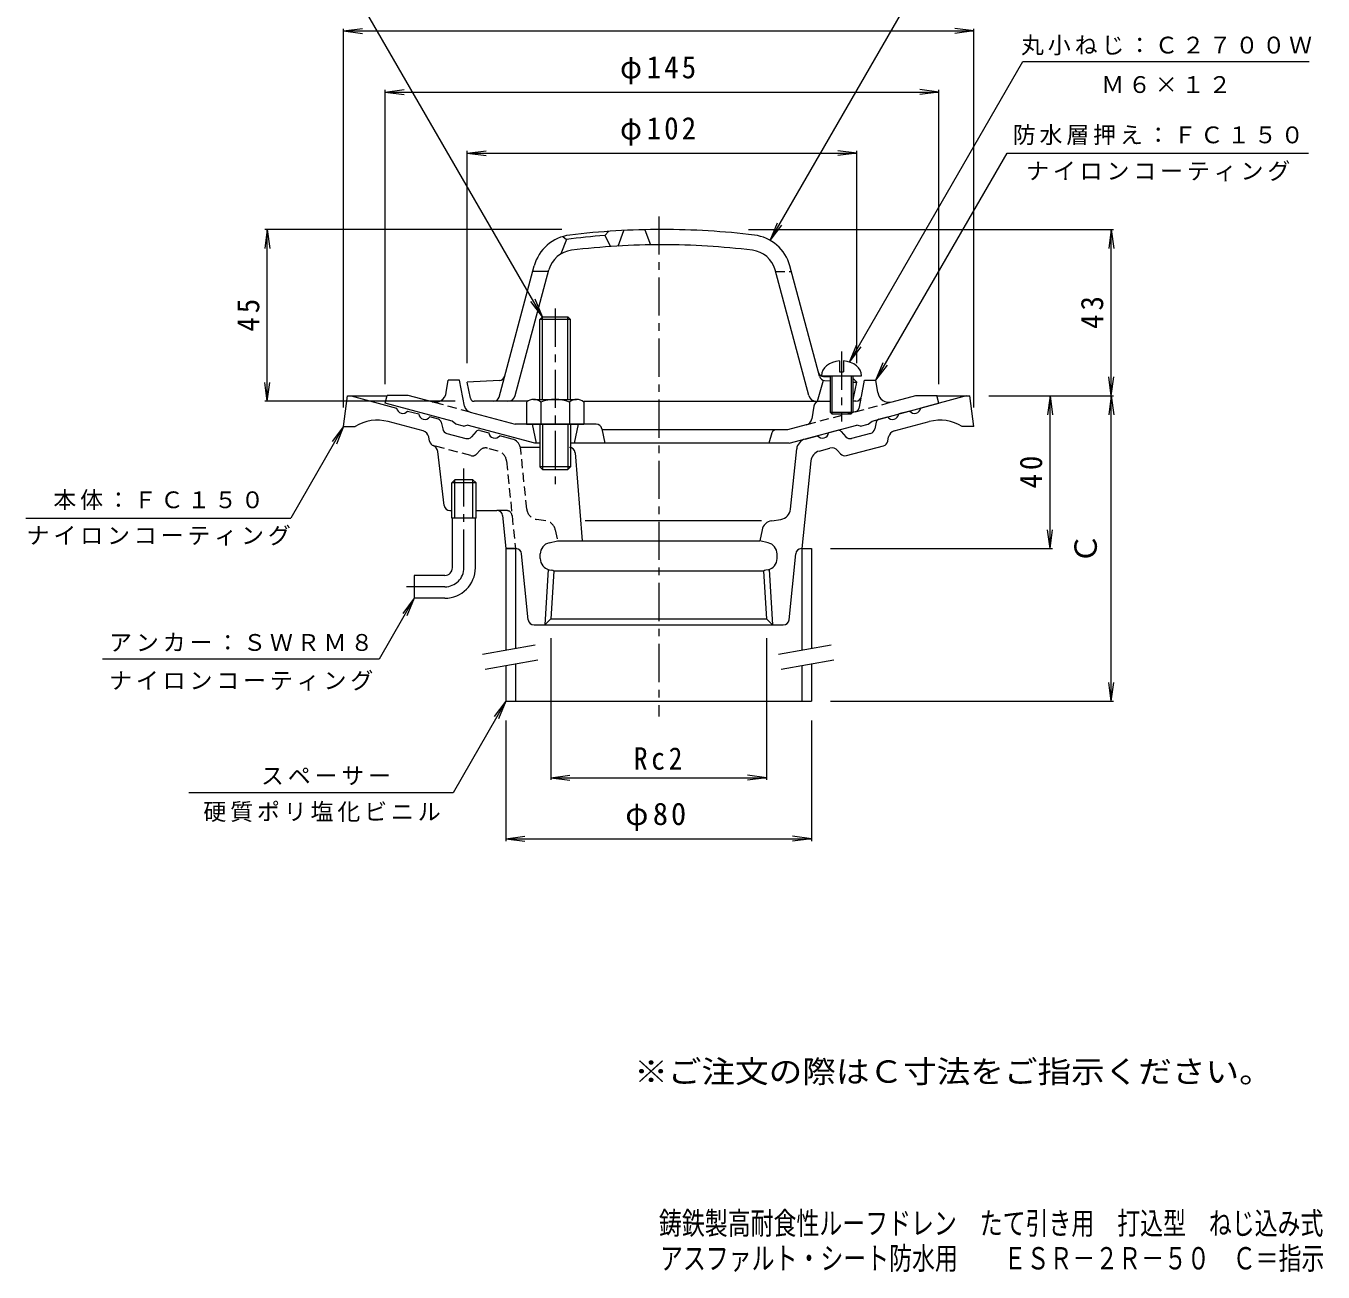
# Model space of a CAD drawing. Units: millimetres, scale not verified. Extents: x -192 to 148, y -231 to 263.
# Drawn here: x -191.7 to 148, y -230.5 to 95.9 of the extents above; entities that cross this region are included whole.
import ezdxf
from ezdxf.enums import TextEntityAlignment as Align

# ---------------------------------------------------------------- set-up
doc = ezdxf.new("R2010")
doc.units = ezdxf.units.MM
doc.header["$LTSCALE"] = 2
doc.linetypes.add('CHAIN1', pattern=[8, 5, -1, 1, -1])
doc.linetypes.add('DASHED1', pattern=[1.8, 1.2, -0.6])
for name, color, linetype, lineweight in [('0-0', 3, 'Continuous', 9), ('0-1', 2, 'Continuous', 9), ('0-2', 6, 'Continuous', 5), ('0-3', 4, 'Continuous', 9), ('0-4', 7, 'Continuous', 9), ('0-5', 7, 'Continuous', 9)]:
    doc.layers.add(name, color=color, linetype=linetype, lineweight=lineweight)
doc.layers.add('F-4', color=2, linetype='Continuous')
doc.layers.add('F-5', color=2, linetype='Continuous')
doc.styles.add('ＭＳ ゴシック', font='')
doc.styles.get('ＭＳ ゴシック').set_extended_font_data('MS Gothic')

msp = doc.modelspace()

# ---------------------------------------------------------------- linework, layer by layer
at = {"layer": '0-0', "linetype": 'CHAIN1'}
for p, q in [((-26.018, 45.99), (-26.018, -85.015)), ((-77.018, -46.037), (-77.018, -20.037)), ((-82.018, -51.037), (-93.018, -51.037))]:
    msp.add_line(p, q, dxfattribs=at)
at = {"layer": '0-0'}
for p, q in [((-108.518, -9.037), (-107.518, -1.037)), ((-107.518, -1.037), (-97.163, -1.037)), ((-106.518, -1.037), (-94.662, -4.213)), ((54.482, -1.037), (42.627, -4.213)), ((46.883, -1.037), (55.482, -1.037)), ((56.482, -9.037), (55.482, -1.037)), ((-91.764, -4.99), (-88.866, -5.766)), ((-83.668, -7.159), (-85.969, -6.543)), ((31.632, -7.159), (33.933, -6.543)), ((39.729, -4.99), (36.831, -5.766)), ((-108.518, -9.037), (-105.518, -9.037)), ((-87.688, -10.223), (-96.876, -7.761)), ((-82.947, -7.925), (-82.584, -9.697)), ((-72.815, -10.067), (-70.514, -10.684)), ((20.779, -10.067), (18.478, -10.684)), ((30.912, -7.925), (30.549, -9.697)), ((35.653, -10.223), (44.84, -7.761)), ((56.482, -9.037), (53.482, -9.037)), ((-86.007, -12.921), (-86.246, -11.754)), ((-81.503, -10.845), (-76.532, -12.177)), ((-73.822, -10.37), (-75.022, -11.723)), ((-64.365, -12.332), (-67.616, -11.461)), ((12.33, -12.332), (15.581, -11.461)), ((21.786, -10.37), (22.987, -11.723)), ((29.468, -10.845), (24.497, -12.177)), ((33.972, -12.921), (34.211, -11.754)), ((-82.176, -29.715), (-83.86, -15.629)), ((-57.14, -14.537), (-62.223, -14.537)), ((-47.905, -15.915), (-46.018, -39.037)), ((8.529, -30.709), (10.121, -14.928)), ((16.032, -15.48), (18.83, -14.731)), ((21.634, -16.227), (20.844, -15.336)), ((23.144, -16.681), (32.891, -14.069)), ((13.824, -18.077), (11.508, -41.037)), ((-79.378, -23.037), (-80.193, -23.837)), ((-74.658, -23.037), (-79.378, -23.037)), ((-79.378, -33.037), (-79.378, -23.037)), ((-73.843, -23.837), (-74.658, -23.037)), ((-74.658, -33.037), (-74.658, -23.037)), ((-73.843, -23.837), (-80.193, -23.837)), ((-80.193, -33.037), (-80.193, -23.837)), ((-73.843, -33.037), (-73.843, -23.837)), ((-80.686, -31.037), (-80.193, -31.037)), ((-73.843, -33.037), (-80.193, -33.037)), ((-80.017, -46.037), (-80.017, -33.037)), ((-74.017, -46.037), (-74.017, -33.037)), ((-73.843, -31.037), (-68.383, -31.037)), ((-66.89, -32.386), (-66.018, -41.037)), ((0.866, -33.73), (-45.29, -33.73)), ((3.574, -33.73), (5.98, -33.377)), ((1.068, -36.11), (0.482, -39.037)), ((-54.668, -39.515), (-52.518, -39.037)), ((-52.518, -39.037), (0.482, -39.037)), ((2.633, -39.515), (0.482, -39.037)), ((-63.392, -41.037), (-66.018, -41.037)), ((-60.154, -59.687), (-61.899, -42.386)), ((-57.018, -43.63), (-57.018, -42.443)), ((4.982, -43.63), (4.982, -42.443)), ((8.119, -59.687), (9.864, -42.386)), ((11.356, -41.037), (11.508, -41.037)), ((-54.668, -46.559), (-54.084, -46.689)), ((1.429, -46.941), (-53.465, -46.941)), ((1.429, -46.941), (2.212, -59.459)), ((2.633, -46.559), (2.048, -46.689)), ((-90.018, -48.037), (-90.018, -54.037)), ((-82.017, -48.037), (-90.018, -48.037)), ((-82.017, -54.037), (-90.018, -54.037)), ((-58.661, -61.037), (6.626, -61.037))]:
    msp.add_line(p, q, dxfattribs=at)
at = {"layer": '0-0', "linetype": 'DASHED1'}
for p, q in [((-75.18, -16.681), (-84.926, -14.069)), ((-73.669, -16.227), (-72.879, -15.336)), ((-68.068, -15.48), (-70.865, -14.731)), ((-60.565, -30.709), (-62.157, -14.928)), ((-65.859, -18.077), (-63.543, -41.037)), ((-65.908, -31.037), (-68.383, -31.037)), ((-55.609, -33.73), (-58.016, -33.377)), ((-53.103, -36.11), (-52.518, -39.037))]:
    msp.add_line(p, q, dxfattribs=at)
at = {"layer": '0-0'}
for points in [[(-54.916, -46.493), (-55.825, -61.037), (-54.247, -59.459)], [(-53.465, -46.941), (-54.247, -59.459), (2.212, -59.459)], [(2.88, -46.493), (3.789, -61.037), (2.212, -59.459)]]:
    msp.add_lwpolyline(points, dxfattribs=at)
for centre, radius, start, end in [((-93.051, -3.998), 1.625, 187.62059, 322.3797), ((-87.256, -5.551), 1.625, 187.62059, 322.37891), ((35.22, -5.551), 1.625, 217.62109, 352.37959), ((41.016, -3.998), 1.625, 217.6203, 352.37941), ((-99.723, -18.387), 11, 74.99997, 121.79021), ((-83.927, -8.125), 1, 11.56642, 75.00078), ((-81.115, -9.396), 1.5, 191.5649, 254.99991), ((-73.073, -11.033), 1, 75.00023, 138.43498), ((21.038, -11.033), 1, 41.56502, 104.99977), ((29.079, -9.396), 1.5, 285.00009, 348.4351), ((31.891, -8.125), 1, 104.99922, 168.43358), ((47.687, -18.387), 11, 58.20979, 105.00003), ((-88.206, -12.155), 2, 11.56496, 74.99948), ((-84.538, -12.62), 1.5, 191.5649, 254.99991), ((-76.144, -10.728), 1.5, 254.99991, 318.43558), ((-68.903, -10.468), 1.625, 187.62059, 322.37891), ((-65.142, -15.229), 3, 13.34698, 74.99991), ((13.106, -15.229), 3, 105.00009, 174.23933), ((16.868, -10.468), 1.625, 217.62109, 352.37941), ((24.109, -10.728), 1.5, 221.56442, 285.00009), ((32.503, -12.62), 1.5, 285.00009, 348.4351), ((36.17, -12.155), 2, 105.00052, 168.43504), ((-85.846, -15.867), 2, 6.81905, 68.05247), ((-49.4, -16.037), 1.5, 4.66663, 90), ((16.809, -18.378), 3, 105.00009, 174.23933), ((19.347, -16.663), 2, 41.56644, 104.9995), ((22.756, -15.232), 1.5, 221.56549, 284.99872), ((-80.686, -29.537), 1.5, 186.81921, 270), ((-68.383, -32.537), 1.5, 5.76067, 90), ((4.009, -36.698), 3, 98.35091, 168.68979), ((5.545, -30.408), 3, 278.35155, 354.23933), ((-54.018, -42.443), 3, 102.52881, 180), ((1.982, -42.443), 3, 0, 77.47119), ((-63.392, -42.537), 1.5, 5.76138, 90), ((-54.018, -43.63), 3, 180, 257.47119), ((1.982, -43.63), 3, 282.52881, 0), ((11.356, -42.537), 1.5, 90, 174.23862), ((-82.017, -46.037), 2, 270, 0), ((-82.017, -46.037), 8, 270, 0), ((-54.518, -48.641), 2, 58.23012, 77.47154), ((2.482, -48.641), 2, 102.52846, 121.76988), ((-58.661, -59.537), 1.5, 185.76138, 270), ((6.626, -59.537), 1.5, 270, 354.23862)]:
    msp.add_arc(centre, radius, start, end, dxfattribs=at)
at = {"layer": '0-0', "linetype": 'DASHED1'}
for centre, radius, start, end in [((-74.792, -15.232), 1.5, 255.00128, 318.43451), ((-71.383, -16.663), 2, 75.0005, 138.43356), ((-68.844, -18.378), 3, 5.76067, 74.99991), ((-65.142, -15.229), 3, 5.76067, 13.34698), ((-65.908, -32.537), 1.5, 5.76138, 90), ((-57.58, -30.408), 3, 185.76067, 261.64845), ((-56.045, -36.698), 3, 11.31021, 81.64909)]:
    msp.add_arc(centre, radius, start, end, dxfattribs=at)
at = {"layer": '0-0', "linetype": 'CHAIN1'}
msp.add_arc((-82.018, -46.037), 5, 270, 0, dxfattribs=at)
at = {"layer": '0-1', "color": 4, "linetype": 'CHAIN1'}
msp.add_line((-53.14, 21.838), (-53.14, -24.528), dxfattribs=at)
at = {"layer": '0-1', "color": 4}
for p, q in [((-57.14, -1.945), (-57.14, 19.022)), ((-56.463, -1.945), (-56.463, 19.698)), ((-49.816, -1.945), (-49.816, 19.698)), ((-49.14, -1.945), (-49.14, 19.022)), ((-60.64, -2.667), (-60.64, -8.445)), ((-58.763, -1.945), (-47.516, -1.945)), ((-56.887, -2.667), (-56.887, -8.445)), ((-49.393, -2.667), (-49.393, -8.445)), ((-45.64, -2.667), (-45.64, -8.445)), ((-60.64, -8.445), (-45.64, -8.445)), ((-57.14, -8.445), (-57.14, -19.625)), ((-56.463, -8.445), (-56.463, -20.302)), ((-49.816, -8.445), (-49.816, -20.302)), ((-49.14, -8.445), (-49.14, -19.625))]:
    msp.add_line(p, q, dxfattribs=at)
at = {"layer": '0-1', "linetype": 'CHAIN1'}
msp.add_line((21.86, 10.571), (21.86, -7.768), dxfattribs=at)
at = {"layer": '0-1'}
for p, q in [((-81.633, -0.164), (-81.14, 3.055)), ((-78.14, 3.055), (-81.14, 3.055)), ((-76.872, -3.711), (-78.14, 3.055)), ((27.059, -1.221), (27.86, 3.055)), ((27.86, 3.055), (30.86, 3.055)), ((31.353, -0.164), (30.86, 3.055)), ((-97.64, -2.945), (-97.14, -0.945)), ((-91.581, -0.945), (-97.14, -0.945)), ((-85.375, -2.608), (-91.581, -0.945)), ((25.584, -2.445), (24.86, -2.445)), ((35.095, -2.608), (41.301, -0.945)), ((41.301, -0.945), (46.86, -0.945)), ((47.36, -2.945), (46.86, -0.945)), ((-75.424, -5.274), (-63.59, -8.445)), ((14.647, -3.693), (14.076, -7.035)), ((-77.14, -8.956), (-76.14, -8.706)), ((-58.453, -13.445), (-76.14, -8.706)), ((-42.37, -8.445), (-63.59, -8.445)), ((-59.14, -8.445), (-58.14, -13.445)), ((-47.14, -8.445), (-48.14, -13.445)), ((-40.899, -9.651), (-40.14, -13.445)), ((7.712, -9.945), (-40.84, -9.945)), ((12.622, -8.63), (7.712, -9.945)), ((8.173, -13.445), (25.86, -8.706)), ((26.86, -8.956), (25.86, -8.706)), ((-57.14, -13.445), (-58.453, -13.445)), ((8.173, -13.445), (-49.14, -13.445)), ((3.653, -10.671), (2.86, -13.445))]:
    msp.add_line(p, q, dxfattribs=at)
at = {"layer": '0-1', "linetype": 'DASHED1'}
for p, q in [((-75.424, -5.274), (-85.375, -2.608)), ((25.448, -5.193), (35.095, -2.608)), ((26.534, -4.02), (27.059, -1.222)), ((25.448, -5.193), (12.622, -8.63))]:
    msp.add_line(p, q, dxfattribs=at)
at = {"layer": '0-1', "color": 4}
for points in [[(-49.14, 19.022), (-57.14, 19.022), (-56.463, 19.698), (-49.816, 19.698)], [(-49.14, -19.625), (-57.14, -19.625), (-56.463, -20.302), (-49.816, -20.302)]]:
    msp.add_lwpolyline(points, close=True, dxfattribs=at)
at = {"layer": '0-1'}
for points in [[(-77.14, -8.956), (-79.14, -8.42), (-80.14, -7.634), (-97.64, -2.945)], [(26.86, -8.956), (28.86, -8.42), (29.86, -7.634), (47.36, -2.945)]]:
    msp.add_lwpolyline(points, dxfattribs=at)
for centre, radius, start, end in [((-84.598, 0.29), 3, 254.99973, 351.29286), ((16.126, -3.945), 1.5, 90, 170.30333), ((25.584, -0.945), 1.5, 270, 349.38435), ((34.319, 0.29), 3, 188.70714, 285.00027), ((-74.906, -3.343), 2, 190.61488, 254.99998), ((-42.37, -9.945), 1.5, 11.31021, 90), ((4.614, -10.945), 1, 90, 164.05402), ((12.105, -6.698), 2, 285.00002, 350.3044)]:
    msp.add_arc(centre, radius, start, end, dxfattribs=at)
at = {"layer": '0-1', "color": 4}
for centre, radius, start, end in [((-58.763, -4.745), 2.8, 47.92557, 132.07463), ((-53.14, -12.035), 10.089, 68.19786, 111.80214), ((-47.516, -4.745), 2.8, 47.92572, 132.07428)]:
    msp.add_arc(centre, radius, start, end, dxfattribs=at)
at = {"layer": '0-1', "linetype": 'DASHED1'}
msp.add_arc((25.06, -3.744), 1.5, 285.00009, 349.38461, dxfattribs=at)
at = {"layer": '0-2'}
for p, q in [((-36.64, 38.217), (-35.14, 42.305)), ((-29.64, 42.504), (-28.14, 38.532)), ((-67.816, -1.333), (-58.612, 33.016)), ((-63.575, -0.963), (-54.748, 31.981)), ((-54.862, 31.555), (-59.003, 31.555)), ((13.296, -0.963), (4.468, 31.981)), ((16.078, 4.107), (8.332, 33.016)), ((21.36, 8.126), (21.36, 5.245)), ((22.36, 8.126), (22.36, 5.245)), ((16.61, 4.244), (27.11, 4.244)), ((17.176, 4.013), (18.86, 3.925)), ((18.86, 4.244), (18.86, -5.255)), ((19.36, 4.244), (19.36, -5.756)), ((21.36, 5.245), (22.36, 5.245)), ((24.36, 4.244), (24.36, -5.756)), ((24.86, 4.244), (24.86, -5.255)), ((24.86, 3.609), (25.86, 2.555)), ((-67.728, 2.998), (-76.14, 2.555)), ((-75.301, -1.641), (-76.14, 2.555)), ((15.61, -2.445), (17.11, 3.055)), ((17.448, 2.998), (18.86, 2.923)), ((24.86, 2.607), (25.86, 2.555)), ((25.021, -1.641), (25.86, 2.555)), ((-60.36, -2.445), (-74.32, -2.445)), ((-45.64, -2.445), (18.86, -2.445)), ((18.86, -5.255), (24.86, -5.255)), ((18.86, -5.255), (19.36, -5.756)), ((19.36, -5.756), (24.36, -5.756)), ((24.86, -5.255), (24.36, -5.756))]:
    msp.add_line(p, q, dxfattribs=at)
at = {"layer": '0-2', "linetype": 'DASHED1'}
msp.add_line((4.582, 31.555), (8.724, 31.555), dxfattribs=at)
at = {"layer": '0-2'}
for points in [[(-39.14, 42.064), (-40.14, 40.989), (-38.64, 38.089)], [(-51.14, 40.707), (-50.14, 39.978), (-51.64, 36.14)]]:
    msp.add_lwpolyline(points, dxfattribs=at)
for centre, radius, start, end in [((-47.987, 30.169), 11, 96.94295, 165), ((-25.14, -157.445), 199, 94.32288, 97.21703), ((-25.14, -157.445), 200, 90, 96.94302), ((-25.14, -157.445), 200, 83.05698, 90), ((-2.293, 30.169), 11, 15, 83.05705), ((-25.14, -157.445), 196, 90, 96.94304), ((-25.14, -157.445), 196, 83.05696, 90), ((-47.987, 30.169), 7, 96.94316, 165.00005), ((-2.293, 30.169), 7, 14.99995, 83.05684), ((-67.807, 4.495), 1.5, 273.01263, 344.99954), ((17.255, 5.511), 1.5, 195.00046, 266.98737), ((17.527, 4.495), 1.5, 195.00046, 266.98737), ((-74.32, -1.445), 1, 191.30994, 270), ((-69.265, -0.945), 1.5, 270, 345.00003), ((-65.507, -0.445), 2, 270, 344.99991), ((15.227, -0.445), 2, 195.00009, 270), ((24.04, -1.445), 1, 325.06651, 348.69006)]:
    msp.add_arc(centre, radius, start, end, dxfattribs=at)
for start_param, end_param in [(1.6661844, 3.1415927), (6.2831853, 7.7585936)]:
    msp.add_ellipse((21.86, 4.244), major_axis=(5.25, 0), ratio=0.7428, start_param=start_param, end_param=end_param, dxfattribs=at)
at = {"layer": '0-3'}
for p, q in [((-66.018, -41.037), (-63.518, -41.037)), ((-66.018, -41.037), (-66.018, -67.614)), ((-63.518, -41.037), (-63.518, -67.173)), ((11.482, -41.037), (13.982, -41.037)), ((11.482, -41.037), (11.482, -67.614)), ((13.982, -41.037), (13.982, -67.173)), ((-63.518, -71.235), (-63.518, -81.037)), ((13.982, -71.235), (13.982, -81.037)), ((-66.018, -71.675), (-66.018, -81.037)), ((11.482, -71.675), (11.482, -81.037)), ((-66.018, -81.037), (13.982, -81.037))]:
    msp.add_line(p, q, dxfattribs=at)
at = {"layer": '0-3', "color": 7}
for p, q in [((-72.131, -68.692), (-58.344, -66.261)), ((5.369, -68.692), (19.156, -66.261)), ((-71.436, -72.631), (-57.649, -70.2)), ((6.064, -72.631), (19.851, -70.2))]:
    msp.add_line(p, q, dxfattribs=at)
at = {"layer": '0-4'}
for p, q in [((-108.518, 94.553), (-103.56, 95.206)), ((-108.518, -4.037), (-108.518, 95.153)), ((56.482, 94.553), (51.525, 95.206)), ((56.482, -4.037), (56.482, 95.153)), ((-108.518, 94.553), (56.482, 94.553)), ((-108.518, 94.553), (-103.56, 93.9)), ((56.482, 94.553), (51.525, 93.9)), ((-97.64, 78.553), (-92.683, 79.206)), ((-97.64, 2.055), (-97.64, 79.153)), ((-97.64, 78.553), (47.36, 78.553)), ((-97.64, 78.553), (-92.683, 77.9)), ((47.36, 78.553), (42.403, 79.206)), ((47.36, 78.553), (42.403, 77.9)), ((47.36, 2.055), (47.36, 79.153)), ((-76.14, 62.553), (-71.183, 63.206)), ((-76.14, 7.555), (-76.14, 63.153)), ((-76.14, 62.553), (25.86, 62.553)), ((-76.14, 62.553), (-71.183, 61.9)), ((25.86, 62.553), (20.903, 63.206)), ((25.86, 62.553), (20.903, 61.9)), ((25.86, 7.555), (25.86, 63.153)), ((-128.518, 42.553), (-129.17, 37.596)), ((-51.359, 42.553), (-129.118, 42.553)), ((-128.518, -2.445), (-128.518, 42.553)), ((-128.518, 42.553), (-127.865, 37.596)), ((-2.469, 42.553), (93.082, 42.553)), ((92.482, 42.553), (91.83, 37.596)), ((92.482, -1.037), (92.482, 42.553)), ((92.482, 42.553), (93.135, 37.596)), ((92.482, -1.037), (91.83, 3.92)), ((92.482, -1.037), (93.135, 3.92)), ((-128.518, -2.445), (-129.17, 2.512)), ((-128.518, -2.445), (-127.865, 2.512)), ((-79.32, -2.445), (-129.118, -2.445)), ((60.482, -1.037), (93.082, -1.037)), ((76.482, -1.037), (75.83, -5.994)), ((76.482, -41.037), (76.482, -1.037)), ((76.482, -1.037), (77.135, -5.994)), ((92.482, -1.037), (91.83, -5.994)), ((92.482, -81.037), (92.482, -1.037)), ((92.482, -1.037), (93.135, -5.994)), ((76.482, -41.037), (75.83, -36.079)), ((76.482, -41.037), (77.135, -36.079)), ((18.982, -41.037), (77.082, -41.037)), ((-54.247, -64.459), (-54.247, -101.637)), ((2.212, -64.459), (2.212, -101.637)), ((92.482, -81.037), (91.83, -76.079)), ((92.482, -81.037), (93.135, -76.079)), ((18.982, -81.037), (93.082, -81.037)), ((-66.018, -86.037), (-66.018, -117.637)), ((13.982, -86.037), (13.982, -117.637)), ((-54.247, -101.037), (-49.29, -100.384)), ((-54.247, -101.037), (2.212, -101.037)), ((-54.247, -101.037), (-49.29, -101.689)), ((2.212, -101.037), (-2.745, -100.384)), ((2.212, -101.037), (-2.745, -101.689)), ((-66.018, -117.037), (-61.06, -116.384)), ((-66.018, -117.037), (13.982, -117.037)), ((-66.018, -117.037), (-61.06, -117.689)), ((13.982, -117.037), (9.025, -116.384)), ((13.982, -117.037), (9.025, -117.689))]:
    msp.add_line(p, q, dxfattribs=at)
at = {"layer": '0-5'}
for p, q in [((-56.463, 19.698), (-108.918, 110.553)), ((3.207, 39.695), (44.117, 110.553)), ((23.929, 7.829), (69.381, 86.553)), ((69.381, 86.553), (144.357, 86.553)), ((30.86, 3.055), (65.211, 62.553)), ((65.211, 62.553), (144.187, 62.553)), ((3.207, 39.695), (5.12, 44.315)), ((3.207, 39.695), (6.251, 43.662)), ((-56.463, 19.698), (-58.377, 24.318)), ((-56.463, 19.698), (-59.507, 23.665)), ((23.929, 7.829), (25.843, 12.448)), ((23.929, 7.829), (26.973, 11.795)), ((30.86, 3.055), (32.773, 7.674)), ((30.86, 3.055), (33.904, 7.022)), ((-108.518, -9.037), (-122.374, -33.037)), ((-108.518, -9.037), (-111.561, -13.004)), ((-108.518, -9.037), (-110.431, -13.656)), ((-191.719, -33.037), (-122.374, -33.037)), ((-90.018, -54.037), (-99.219, -69.975)), ((-90.018, -54.037), (-93.061, -58.004)), ((-90.018, -54.037), (-91.931, -58.656)), ((-99.219, -69.975), (-171.677, -69.975)), ((-66.018, -81.037), (-79.874, -105.037)), ((-66.018, -81.037), (-69.062, -85.003)), ((-66.018, -81.037), (-67.931, -85.656)), ((-79.874, -105.037), (-149.065, -105.037))]:
    msp.add_line(p, q, dxfattribs=at)

# ---------------------------------------------------------------- texts
at = {"layer": '0-4', "color": 2, "style": 'ＭＳ ゴシック'}
msp.add_text('Ｃ', height=5.865, rotation=90, dxfattribs=at).set_placement((90.482, -45.037), align=Align.BOTTOM_LEFT)
at = {"layer": '0-4', "color": 2, "char_height": 5.865, "attachment_point": 7, "style": 'ＭＳ ゴシック'}
for s, insert in [('\\T1.21;\\W0.95;φ145', (-36.14, 80.553)), ('\\T1.21;\\W0.95;φ102', (-36.14, 64.553)), ('\\T1.27;\\W0.9;Rc2', (-32.518, -99.037)), ('\\T1.19;φ80', (-34.768, -115.037))]:
    msp.add_mtext(s, dxfattribs=dict(at, insert=insert))
at = {"layer": '0-4', "color": 2, "char_height": 5.865, "attachment_point": 7, "rotation": 90, "style": 'ＭＳ ゴシック'}
for s, insert in [('\\T1.27;\\W0.95;45', (-130.518, 15.804)), ('\\T1.27;\\W0.95;43', (90.482, 16.508)), ('\\T1.27;\\W0.95;40', (74.482, -25.287))]:
    msp.add_mtext(s, dxfattribs=dict(at, insert=insert))
at = {"layer": '0-5', "char_height": 4.399, "attachment_point": 7, "style": 'ＭＳ ゴシック'}
for s, insert in [('\\T1.17;丸小ねじ：Ｃ２７００Ｗ', (68.869, 88.168)), ('\\T1.17;Ｍ６×１２', (89.869, 78.248)), ('\\T1.17;防水層押え：ＦＣ１５０', (66.699, 64.653)), ('\\T1.17;ナイロンコーティング', (70.199, 55.214)), ('\\T1.17;本体：ＦＣ１５０', (-184.547, -30.935)), ('\\T1.17;ナイロンコーティング', (-191.547, -40.263)), ('\\T1.17;アンカー：ＳＷＲＭ８', (-169.948, -68.04)), ('\\T1.17;ナイロンコーティング', (-169.948, -78.265)), ('\\T1.17;スペーサー', (-130.182, -103.011)), ('\\T1.17;硬質ポリ塩化ビニル', (-145.26, -112.651))]:
    msp.add_mtext(s, dxfattribs=dict(at, insert=insert))
at = {"layer": 'F-4', "style": 'ＭＳ ゴシック', "width": 0.75}
for s, p in [('鋳鉄製高耐食性ルーフドレン\u3000たて引き用\u3000打込型\u3000ねじ込み式', (-25.937, -222.444)), ('アスファルト・シート防水用\u3000\u3000ＥＳＲ－２Ｒ－５０\u3000Ｃ＝指示', (-25.673, -231.622))]:
    msp.add_text(s, height=5.865, dxfattribs=at).set_placement(p, align=Align.BOTTOM_LEFT)
at = {"layer": 'F-5', "style": 'ＭＳ ゴシック', "width": 1.1}
msp.add_text('※ご注文の際はＣ寸法をご指示ください。', height=5.865, dxfattribs=at).set_placement((-32.407, -182.72), align=Align.BOTTOM_LEFT)

doc.saveas('drawing.dxf')
